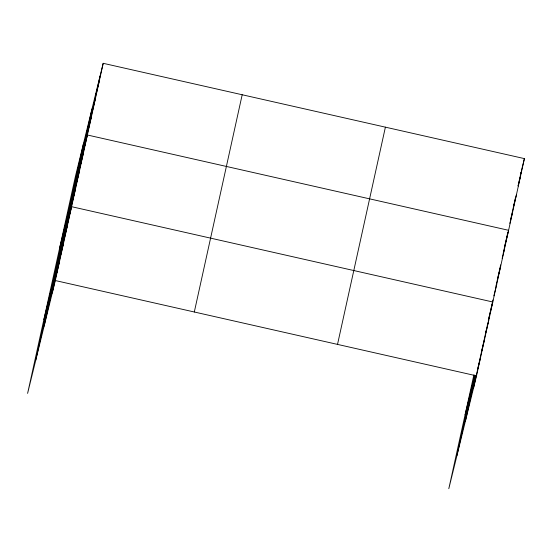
<?xml version="1.0" encoding="UTF-8"?>
<svg xmlns="http://www.w3.org/2000/svg" width="552" height="552" viewBox="0 0 552 552"><rect width="100%" height="100%" fill="white"/><g stroke="black" fill="none" stroke-linecap="round" stroke-linejoin="round"><path stroke-width="0.83" d="M35.728 360.304L83.607 143.065M44.098 326.225L91.977 108.979M52.226 293.14L100.105 75.9M103.196 63.307L75.479 176.15L27.6 393.39L55.317 280.547L103.196 63.307L524.4 158.61L476.521 375.85L448.804 488.692L473.878 374.911M194.311 311.997L242.19 94.758M337.52 344.4L385.399 127.16M456.932 455.607L474.644 375.229M465.301 421.528L475.479 375.36M473.43 388.442L477.494 369.978M481.378 352.355L477.68 369.143L480.592 357.385M486.747 328.012L481.565 351.514L484.663 338.921M487.119 326.335L487.858 322.975M488.223 321.298L489.707 314.585L488.741 318.525M492.936 299.922L489.886 313.771L492.798 301.992L71.594 206.689L43.877 319.525M495.993 286.067L497.428 279.553M500.657 264.891L497.607 278.739L500.698 266.147M503.176 253.485L507.84 232.302M510.89 218.454L513.408 207.048M515.561 197.271L513.588 206.234L516.499 194.456M518.073 185.865L521.129 172.017L520.343 175.143M96.151 93.819L99.243 81.234M92.205 111.745L95.296 99.153M88.251 129.665L91.349 117.072M59.678 247.834L87.395 134.999L508.599 230.301L504.349 247.62M80.35 165.51L83.449 152.918M76.404 183.436L79.495 170.844M72.45 201.356L75.548 188.763M64.432 237.746L67.523 225.154M60.361 256.211L63.452 243.618M56.29 274.675L59.388 262.083M521.309 171.203L524.4 158.61M518.128 185.976L520.453 176.536M509.841 223.394L512.553 212.382M502.134 258.453L504.652 248.227M493.847 295.872L496.752 284.066M465.081 414.828L474.803 375.256M485.636 333.049L488.727 320.457M55.317 280.547L476.521 375.85"/></g></svg>
